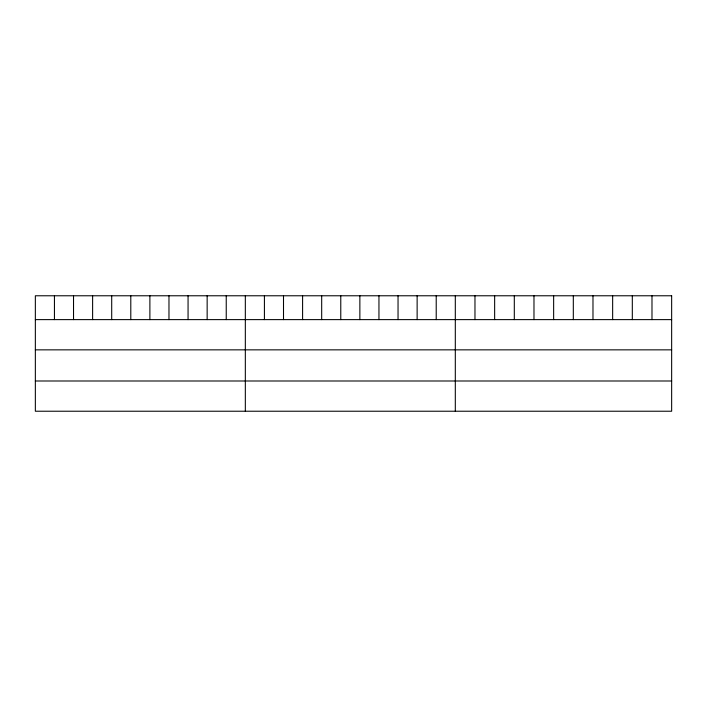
<?xml version="1.0" encoding="UTF-8"?>
<svg xmlns="http://www.w3.org/2000/svg" width="707" height="707" viewBox="0 0 707 707"><rect width="100%" height="100%" fill="white"/><g stroke="black" fill="none" stroke-linecap="round" stroke-linejoin="round"><path stroke-width="1.06" d="M35.35 319.617L671.65 319.617M35.35 349.85L671.65 349.85M35.35 380.993L671.65 380.993M651.987 295.773L651.987 319.617M632.314 295.773L632.314 319.617M612.651 295.773L612.651 319.617M592.979 295.773L592.979 319.617M573.315 295.773L573.315 319.617M553.643 295.773L553.643 319.617M533.979 295.773L533.979 319.617M514.307 295.773L514.307 319.617M494.644 295.773L494.644 319.617M474.971 295.773L474.971 319.617M455.308 295.773L455.308 411.227M436.219 295.773L436.219 319.617M417.13 295.773L417.13 319.617M398.041 295.773L398.041 319.617M378.952 295.773L378.952 319.617M359.863 295.773L359.863 319.617M340.774 295.773L340.774 319.617M321.685 295.773L321.685 319.617M302.596 295.773L302.596 319.617M283.507 295.773L283.507 319.617M264.418 295.773L264.418 319.617M245.329 295.773L245.329 411.227M226.24 295.773L226.24 319.617M207.151 295.773L207.151 319.617M188.062 295.773L188.062 319.617M168.973 295.773L168.973 319.617M149.884 295.773L149.884 319.617M130.795 295.773L130.795 319.617M111.706 295.773L111.706 319.617M92.617 295.773L92.617 319.617M73.528 295.773L73.528 319.617M54.439 295.773L54.439 319.617M671.65 295.773L35.35 295.773L35.35 411.227L671.65 411.227L671.65 295.773"/></g></svg>
